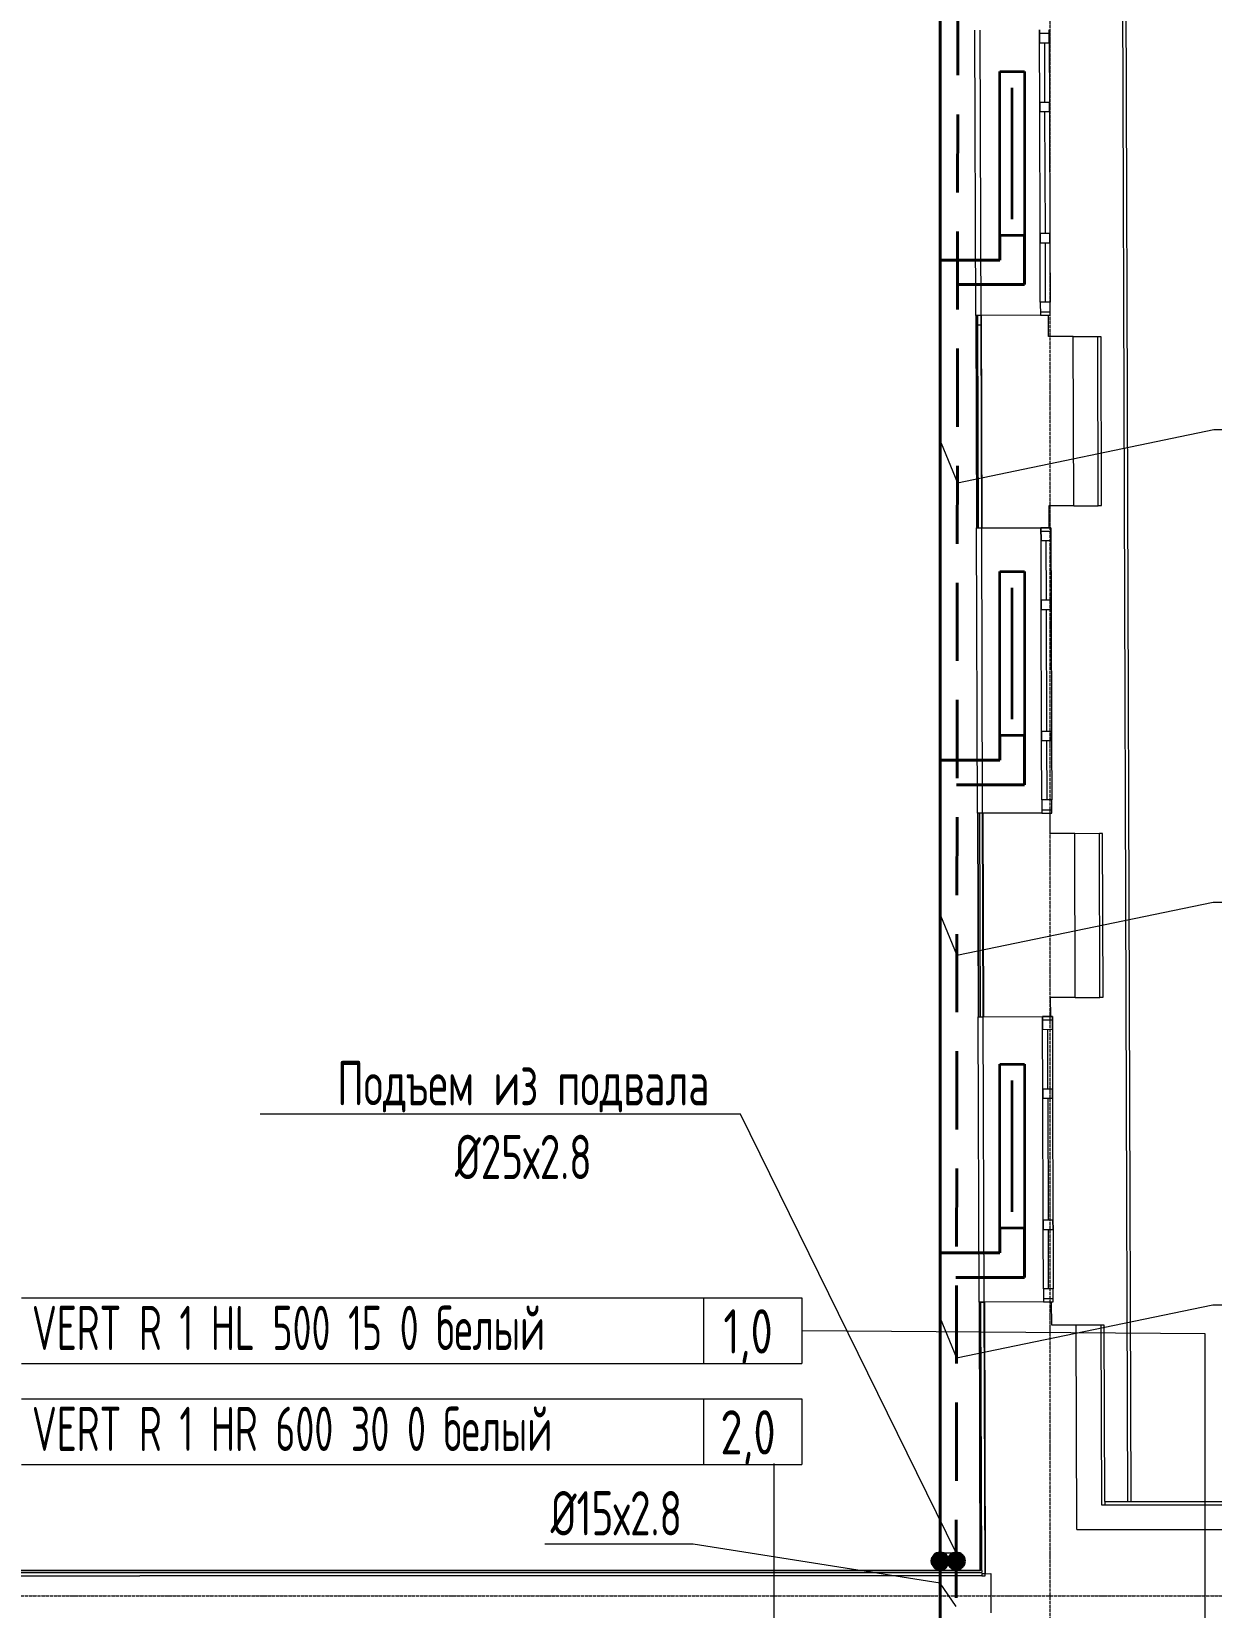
# Model space of a CAD drawing. Header units: millimetres. Extents: x -3929 to 624051, y 52832 to 514950.
# Drawn here: x 197293 to 204488, y 176564 to 186176 of the extents above; entities that cross this region are included whole.
import ezdxf
from ezdxf import colors
from ezdxf.entities.mleader import LeaderData, LeaderLine
from ezdxf.enums import TextEntityAlignment as Align
from ezdxf.math import Vec2, Vec3

# ---------------------------------------------------------------- set-up
doc = ezdxf.new("R2010")
doc.units = ezdxf.units.MM
doc.linetypes.add('ADSK_Линия сетки', pattern=[25, 20, -2.5, 0, -2.5])
doc.linetypes.add('Hidden', pattern=[7.14375, 4.7625, -2.38125])
for name, color, linetype, lineweight in [('_ Окна', 7, 'Continuous', 9), ('ОВ-О-Оборудование', 32, 'Continuous', 35), ('ОВ-ТЕКСТ', 7, 'Continuous', 25), ('Окна', 7, 'Continuous', 9), ('Оси', 253, 'Continuous', 9), ('Стены внутренние', 7, 'Continuous', 18), ('Стены наружные', 7, 'Continuous', 18), ('Стены несущие', 7, 'Continuous', 30), ('Стены отделка', 7, 'Continuous', 30), ('Стены штриховка', 7, 'Continuous', 9)]:
    doc.layers.add(name, color=color, linetype=linetype, lineweight=lineweight)
for name, color, linetype in [('ПРИБОРЫ', 3, 'Continuous'), ('статистика приборов', 252, 'Continuous'), ('стояки', 7, 'Continuous')]:
    doc.layers.add(name, color=color, linetype=linetype)
doc.layers.add('т11.2', color=7, linetype='Continuous', true_color=0x6d366d)
doc.layers.add('т21.2', color=7, linetype='Continuous', true_color=0x004285)
doc.styles.add('СТИЛЬ', font='simplex.shx', dxfattribs={"width": 0.65})

# ---------------------------------------------------------------- blocks, each defined once
blk = doc.blocks.new('*U2874')
at = {"layer": 'ОВ-О-Оборудование', "color": 32, "ltscale": 0.1, "true_color": 0xcd6928}
for p, q in [((500, 75), (-500, 75)), ((-500, 75), (-500, -75)), ((-400, 0), (400, 0)), ((500, -75), (500, 75)), ((-500, -75), (500, -75))]:
    blk.add_line(p, q, dxfattribs=at)
blk = doc.blocks.new('1 этаж')
at = {"layer": '_ Окна', "color": 253, "lineweight": 5}
for p, q in [((394178.6, -224109.8), (394178.4, -224029.8)), ((394178.5, -224049.8), (394238.5, -224049.6)), ((394238.4, -224029.6), (394238.6, -224109.6)), ((394238.6, -224109.6), (394178.6, -224109.8)), ((394208.6, -224109.7), (394209.8, -224469.7)), ((394179.8, -224469.8), (394239.8, -224469.6)), ((394179.9, -224529.8), (394179.8, -224469.8)), ((394239.9, -224529.6), (394179.9, -224529.8)), ((394209.9, -224529.7), (394212.2, -225269.7)), ((394239.8, -224469.6), (394239.9, -224529.6)), ((394182.2, -225269.8), (394242.2, -225269.6)), ((394182.4, -225329.8), (394182.2, -225269.8)), ((394242.2, -225269.6), (394242.4, -225329.6)), ((394242.4, -225329.6), (394182.4, -225329.8)), ((394212.4, -225329.7), (394213.5, -225689.7)), ((394243.5, -225689.6), (394183.5, -225689.8)), ((394183.5, -225689.8), (394183.8, -225769.8)), ((394243.8, -225769.6), (394243.5, -225689.6)), ((394183.7, -225749.8), (394243.7, -225749.6)), ((394183.8, -225769.8), (394243.8, -225769.6)), ((394187.8, -227066.1), (394247.8, -227065.9)), ((394188.1, -227146.1), (394187.8, -227066.1)), ((394187.9, -227086.1), (394247.9, -227085.9)), ((394248.1, -227145.9), (394188.1, -227146.1)), ((394218.1, -227146), (394219.2, -227506)), ((394247.8, -227065.9), (394248.1, -227145.9)), ((394189.2, -227506.1), (394249.2, -227505.9)), ((394189.4, -227566.1), (394189.2, -227506.1)), ((394249.2, -227505.9), (394249.4, -227565.9)), ((394249.4, -227565.9), (394189.4, -227566.1)), ((394219.4, -227566), (394221.7, -228306)), ((394191.7, -228306.1), (394251.7, -228305.9)), ((394191.8, -228366.1), (394191.7, -228306.1)), ((394251.8, -228365.9), (394191.8, -228366.1)), ((394221.8, -228366), (394223, -228726)), ((394251.7, -228305.9), (394251.8, -228365.9)), ((394253, -228725.9), (394193, -228726.1)), ((394193, -228726.1), (394193.2, -228806.1)), ((394253.2, -228805.9), (394253, -228725.9)), ((394193.1, -228786.1), (394253.1, -228785.9)), ((394193.2, -228806.1), (394253.2, -228805.9)), ((394197, -230047.5), (394257, -230047.3)), ((394197.3, -230127.5), (394197, -230047.5)), ((394197.1, -230067.5), (394257.1, -230067.3)), ((394257.3, -230127.3), (394197.3, -230127.5)), ((394227.3, -230127.4), (394228.4, -230487.4)), ((394257, -230047.3), (394257.3, -230127.3)), ((394198.4, -230487.5), (394258.4, -230487.3)), ((394198.6, -230547.5), (394198.4, -230487.5)), ((394258.4, -230487.3), (394258.6, -230547.3)), ((394258.6, -230547.3), (394198.6, -230547.5)), ((394228.6, -230547.4), (394230.9, -231287.4)), ((394200.9, -231287.5), (394260.9, -231287.3)), ((394201.1, -231347.5), (394200.9, -231287.5)), ((394261.1, -231347.3), (394201.1, -231347.5)), ((394231.1, -231347.4), (394232.2, -231707.4)), ((394260.9, -231287.3), (394261.1, -231347.3)), ((394262.2, -231707.3), (394202.2, -231707.5)), ((394202.2, -231707.5), (394202.4, -231787.5)), ((394262.4, -231787.3), (394262.2, -231707.3)), ((394202.4, -231767.5), (394262.4, -231767.3)), ((394202.4, -231787.5), (394262.4, -231787.3))]:
    blk.add_line(p, q, dxfattribs=at)
at = {"layer": 'Окна', "color": 253, "lineweight": 5}
for p, q in [((394178.4, -224029.8), (394178.6, -224109.8)), ((394238.6, -224109.6), (394238.4, -224029.6)), ((394179.8, -224469.8), (394178.6, -224109.8)), ((394238.6, -224109.6), (394239.8, -224469.6)), ((394179.8, -224469.8), (394179.9, -224529.8)), ((394182.2, -225269.8), (394179.9, -224529.8)), ((394239.9, -224529.6), (394239.8, -224469.6)), ((394239.9, -224529.6), (394242.2, -225269.6)), ((394182.2, -225269.8), (394182.4, -225329.8)), ((394242.4, -225329.6), (394242.2, -225269.6)), ((394183.5, -225689.8), (394182.4, -225329.8)), ((394242.4, -225329.6), (394243.5, -225689.6)), ((394183.5, -225689.8), (394183.8, -225769.8)), ((394243.8, -225769.6), (394243.5, -225689.6)), ((394183.8, -225769.8), (394243.8, -225769.6)), ((394247.8, -227065.9), (394187.8, -227066.1)), ((394187.8, -227066.1), (394188.1, -227146.1)), ((394189.2, -227506.1), (394188.1, -227146.1)), ((394248.1, -227145.9), (394247.8, -227065.9)), ((394248.1, -227145.9), (394249.2, -227505.9)), ((394189.2, -227506.1), (394189.4, -227566.1)), ((394249.4, -227565.9), (394249.2, -227505.9)), ((394191.7, -228306.1), (394189.4, -227566.1)), ((394249.4, -227565.9), (394251.7, -228305.9)), ((394191.7, -228306.1), (394191.8, -228366.1)), ((394193, -228726.1), (394191.8, -228366.1)), ((394251.8, -228365.9), (394251.7, -228305.9)), ((394251.8, -228365.9), (394253, -228725.9)), ((394193, -228726.1), (394193.2, -228806.1)), ((394253.2, -228805.9), (394253, -228725.9)), ((394193.2, -228806.1), (394253.2, -228805.9)), ((394257, -230047.3), (394197, -230047.5)), ((394197, -230047.5), (394197.3, -230127.5)), ((394198.4, -230487.5), (394197.3, -230127.5)), ((394257.3, -230127.3), (394257, -230047.3)), ((394257.3, -230127.3), (394258.4, -230487.3)), ((394198.4, -230487.5), (394198.6, -230547.5)), ((394258.6, -230547.3), (394258.4, -230487.3)), ((394200.9, -231287.5), (394198.6, -230547.5)), ((394258.6, -230547.3), (394260.9, -231287.3)), ((394200.9, -231287.5), (394201.1, -231347.5)), ((394202.2, -231707.5), (394201.1, -231347.5)), ((394261.1, -231347.3), (394260.9, -231287.3)), ((394261.1, -231347.3), (394262.2, -231707.3)), ((394202.2, -231707.5), (394202.4, -231787.5)), ((394262.4, -231787.3), (394262.2, -231707.3)), ((394202.4, -231787.5), (394262.4, -231787.3))]:
    blk.add_line(p, q, dxfattribs=at)
at = {"layer": 'Оси', "color": 253, "linetype": 'ADSK_Линия сетки', "lineweight": 5}
for p, q in [((394244.4, -258178.1), (394244.4, -209603.6)), ((353580.1, -233581.6), (419809.8, -233581.6))]:
    blk.add_line(p, q, dxfattribs=at)
at = {"layer": 'Стены внутренние', "color": 253, "lineweight": 5}
for p, q in [((393822.1, -225831), (393816.2, -224031)), ((393821.9, -225770.9), (393801.9, -225771)), ((393821.9, -225770.9), (393822.1, -225831)), ((393831.9, -228808.1), (393826.2, -227067.2)), ((393841.8, -231789.6), (393836, -230048.6)), ((393821.8, -231788.6), (393841.8, -231788.6)), ((393841.8, -231788.6), (393841.8, -231789.6))]:
    blk.add_line(p, q, dxfattribs=at)
at = {"layer": 'Стены наружные', "color": 253, "lineweight": 5}
for p, q in [((394685.4, -223797.1), (394715.8, -233005.3)), ((394705.4, -223797.4), (394735.8, -233005.3)), ((393789.9, -225771), (393784.2, -224031)), ((393799.9, -228807.3), (393794.2, -227067.3)), ((393809.8, -231788.7), (393804, -230048.7))]:
    blk.add_line(p, q, dxfattribs=at)
at = {"layer": 'Стены несущие', "color": 253, "lineweight": 5}
for p, q in [((394183.8, -225769.8), (393823.8, -225770.9)), ((393823.8, -225770.9), (393827.8, -227067.2)), ((394234.2, -225899.7), (394233.8, -225769.7)), ((394384.2, -225899.2), (394234.2, -225899.7)), ((394387.4, -226930.4), (394384.2, -225899.2)), ((394237.4, -226930.9), (394387.4, -226930.4)), ((394237.8, -227065.9), (394237.4, -226930.9)), ((393827.8, -227067.2), (394187.8, -227066.1)), ((394193.2, -228806.1), (393833.2, -228807.2)), ((393833.2, -228807.2), (393837.1, -230048.6)), ((394243.6, -228930.9), (394243.2, -228805.9)), ((394393.6, -228930.4), (394243.6, -228930.9)), ((394396.7, -229928.9), (394393.6, -228930.4)), ((394246.7, -229929.3), (394396.7, -229928.9)), ((394247, -230047.3), (394246.7, -229929.3)), ((393837.1, -230048.6), (394197, -230047.5)), ((394202.4, -231787.5), (393842.4, -231788.6)), ((393842.4, -231788.6), (393847.6, -233445.6)), ((394252.9, -231929.3), (394252.4, -231787.3)), ((394402.9, -231928.8), (394252.9, -231929.3)), ((394406.7, -233175.3), (394402.9, -231928.8)), ((394406.7, -233175.3), (395865.2, -233175.3)), ((388691.6, -233458.1), (382077.2, -233474.3)), ((393827.3, -233458.1), (388691.6, -233458.1)), ((393847.6, -233445.6), (393827.2, -233445.6)), ((393827.2, -233445.6), (393827.3, -233458.1))]:
    blk.add_line(p, q, dxfattribs=at)
at = {"layer": 'Стены отделка', "color": 253, "lineweight": 5}
for p, q in [((393801.9, -225771), (393789.9, -225771)), ((393789.9, -225771), (393794.2, -227067.3)), ((393802.1, -225831.1), (393801.9, -225771)), ((393822.1, -225831), (393802.1, -225831.1)), ((393826.2, -227067.2), (393822.1, -225831)), ((394534.2, -225900.6), (394384.2, -225901)), ((394537.4, -226931.8), (394534.2, -225900.6)), ((394554.2, -225901.5), (394534.2, -225901.6)), ((394557.4, -226930.1), (394554.2, -225901.5)), ((394387.4, -226930.4), (394387.4, -226932.3)), ((394387.4, -226932.3), (394537.4, -226931.8)), ((394537.4, -226930.2), (394557.4, -226930.1)), ((393794.2, -227067.3), (393806.2, -227067.2)), ((393806.2, -227067.2), (393826.2, -227067.2)), ((393811.9, -228807.2), (393799.9, -228807.3)), ((393799.9, -228807.3), (393804, -230048.7)), ((393831.9, -228807.2), (393811.9, -228807.2)), ((393811.9, -228808.1), (393811.9, -228807.2)), ((393836, -230048.6), (393831.9, -228807.2)), ((394543.6, -228931.8), (394393.6, -228932.3)), ((394563.6, -228930.1), (394543.6, -228930.1)), ((394546.7, -229930.2), (394543.6, -228930.1)), ((394566.7, -229930.1), (394563.6, -228930.1)), ((394396.7, -229928.9), (394396.7, -229930.7)), ((394396.7, -229930.7), (394546.7, -229930.2)), ((394546.7, -229930.1), (394566.7, -229930.1)), ((393804, -230048.7), (393836, -230048.6)), ((393821.8, -231788.6), (393809.8, -231788.7)), ((393809.8, -231788.7), (393815.2, -233426.1)), ((393821.8, -231789.7), (393821.8, -231788.6)), ((393841.8, -231789.6), (393821.8, -231789.7)), ((393847.3, -233458.2), (393841.8, -231789.6)), ((394552.9, -231930.2), (394402.9, -231930.7)), ((394552.9, -231930.1), (394556.3, -233025.3)), ((394572.9, -231930.1), (394552.9, -231930.1)), ((394576.2, -233005.3), (394572.9, -231930.1)), ((394576.2, -233005.3), (395865.2, -233005.3)), ((394556.3, -233025.3), (394576.3, -233025.2)), ((394556.3, -233025.3), (395865.2, -233025.3)), ((382077.2, -233458.1), (388691.6, -233458.1)), ((393815.2, -233426.1), (382109.2, -233426.1)), ((393827.2, -233426.1), (393827.2, -233438.1)), ((393827.3, -233458.3), (393847.3, -233458.2))]:
    blk.add_line(p, q, dxfattribs=at)
at = {"layer": 'Стены штриховка', "color": 253, "lineweight": 5}
for p, q in [((393791.9, -225771), (393796.2, -227067.3)), ((393806.2, -227067.2), (393802.1, -225831.1)), ((393801.9, -228807.3), (393806, -230048.7)), ((393811.9, -228808.1), (393816, -230048.7)), ((393811.8, -231788.7), (393817.2, -233428.1)), ((393827.2, -233426.1), (393821.8, -231789.7)), ((394576.2, -233005.3), (394576.3, -233025.3)), ((393817.2, -233428.1), (382107.2, -233428.1)), ((382107.2, -233438.1), (393827.2, -233438.1)), ((393847.6, -233445.6), (393882.2, -233445.5)), ((393882.2, -233445.5), (393882.8, -233685.3))]:
    blk.add_line(p, q, dxfattribs=at)

msp = doc.modelspace()

# ---------------------------------------------------------------- hatches: boundary and pattern name
at = {"layer": 'т11.2', "lineweight": 40}
h = msp.add_hatch(color=256, dxfattribs=at)
h.dxf.hatch_style = 1
h.paths.add_polyline_path([(202883.863, 176846.887, 1), (202783.863, 176846.887, 1)])
at = {"layer": 'т21.2', "lineweight": 40, "ltscale": 50}
h = msp.add_hatch(color=256, dxfattribs=at)
h.dxf.hatch_style = 1
h.paths.add_polyline_path([(202982.207, 176846.687, 1), (202882.207, 176846.687, 1)])

# ---------------------------------------------------------------- linework, layer by layer
at = {"layer": 'ПРИБОРЫ', "color": 7, "lineweight": 15}
for p, q in [((197231.489, 178452.021), (201991.109, 178452.021)), ((197231.489, 178452.021), (201991.109, 178452.021)), ((201391.109, 178452.021), (201391.109, 178052.021)), ((201991.109, 178452.021), (201991.109, 178052.021)), ((197231.489, 178052.021), (201991.109, 178052.021)), ((197231.489, 177836.345), (201991.109, 177836.345)), ((197231.489, 177836.345), (201991.109, 177836.345)), ((201391.109, 177836.345), (201391.109, 177436.345)), ((201991.109, 177836.345), (201991.109, 177436.345)), ((197231.489, 177436.345), (201991.109, 177436.345))]:
    msp.add_line(p, q, dxfattribs=at)
at = {"layer": 'стояки', "color": 7, "lineweight": 15}
for points in [[(204449.331, 176411.493), (204449.331, 178233.169), (201991.109, 178252.021)], [(203829.785, 175007.283), (201820.964, 175007.283), (201820.964, 177441.479)]]:
    msp.add_lwpolyline(points, dxfattribs=at)
at = {"layer": 'т11.2', "lineweight": 40}
for p, q in [((202833.863, 171471.705), (202833.863, 196910.654)), ((203197.359, 184932.364), (203197.359, 184782.364)), ((203197.359, 184782.364), (202833.863, 184782.364)), ((203197.359, 181882.364), (203197.359, 181732.364)), ((203197.359, 181732.364), (202833.863, 181732.364)), ((203197.359, 178877.404), (203197.359, 178727.404)), ((203197.359, 178727.404), (202833.863, 178727.404))]:
    msp.add_line(p, q, dxfattribs=at)
msp.add_circle((202833.863, 176846.887), 50, dxfattribs=at)
at = {"layer": 'т21.2', "linetype": 'Hidden', "lineweight": 40, "ltscale": 100}
for p, q in [((202926.942, 171621.705), (202952.272, 196760.654)), ((203347.359, 184932.364), (203347.359, 184632.364)), ((203347.359, 184632.364), (202936.588, 184632.364)), ((203347.359, 181882.364), (203347.359, 181582.364)), ((203347.359, 181582.364), (202932.644, 181582.364)), ((203347.359, 178877.404), (203347.359, 178577.404)), ((203347.359, 178577.404), (202928.758, 178577.404))]:
    msp.add_line(p, q, dxfattribs=at)
at = {"layer": 'т21.2', "lineweight": 40, "ltscale": 50}
msp.add_circle((202932.207, 176846.687), 50, dxfattribs=at)

# ---------------------------------------------------------------- block references
at = {"layer": 'ОВ-О-Оборудование', "ltscale": 10, "xscale": -1, "rotation": 270}
for p in [(203272.359, 185432.364), (203272.359, 182382.364), (203272.359, 179377.404)]:
    msp.add_blockref('*U2874', p, dxfattribs=at)
at = {"layer": 'стояки', "color": 5, "lineweight": 40}
msp.add_blockref('1 этаж', (-190738.98, 410215.433), dxfattribs=at)

# ---------------------------------------------------------------- texts
at = {"layer": 'статистика приборов', "color": 7, "style": 'СТИЛЬ', "width": 0.6}
for s, p in [('VERT R 1 HL 500 15 0 белый ', (197295.352, 178133.874)), ('VERT R 1 HR 600 30 0 белый ', (197295.352, 177518.199))]:
    msp.add_text(s, height=270, dxfattribs=at).set_placement(p)
at = {"layer": 'статистика приборов', "color": 7, "style": 'СТИЛЬ', "width": 0.7}
for s, p in [('1,0', (201662.175, 178112.472)), ('2,0', (201662.175, 177496.797))]:
    msp.add_text(s, height=270, dxfattribs=at).set_placement(p, align=Align.CENTER)

# ---------------------------------------------------------------- leaders
at = {"layer": 'ОВ-ТЕКСТ', "color": 7}
ml = msp.add_multileader_mtext('Standard', dxfattribs=at)
ml.set_content('\\A1;%%C20х2.8', color=7, style='СТИЛЬ')
ml.set_leader_properties(color=7, lineweight=18)
ml.build(insert=Vec2(0, 0))
ml.multileader.update_dxf_attribs({"text_left_attachment_type": 6, "text_right_attachment_type": 6, "dogleg_length": 0.36, "arrow_head_size": 0.126})
ctx = ml.context
ctx.base_point, ctx.char_height, ctx.arrow_head_size, ctx.landing_gap_size, ctx.plane_origin = Vec3(204502.102, 183748.351), 270, 0.126, 0.063, Vec3(201281.875, 183304.504)
ctx.left_attachment, ctx.right_attachment, ctx.text_align_type = 6, 6, 1
notes = []
notes.append((ctx, [(0, (1, 1, 0), (204501.85, 183748.351), (1, 0), 0.252, [(1, [(202839.37, 183666.558), (202938.834, 183424.424)], 0, [])])]))
ctx.mtext.insert, ctx.mtext.width, ctx.mtext.alignment, ctx.mtext.flow_direction = Vec3(204986.879, 184072.351), 1404.14984, 2, 5
ml = msp.add_multileader_mtext('Standard', dxfattribs=at)
ml.set_content('\\A1;%%C20х2.8', color=7, style='СТИЛЬ')
ml.set_leader_properties(color=7, lineweight=18)
ml.build(insert=Vec2(0, 0))
ml.multileader.update_dxf_attribs({"text_left_attachment_type": 6, "text_right_attachment_type": 6, "dogleg_length": 0.36, "arrow_head_size": 0.126})
ctx = ml.context
ctx.base_point, ctx.char_height, ctx.arrow_head_size, ctx.landing_gap_size, ctx.plane_origin = Vec3(204499.198, 180866.453), 270, 0.126, 0.063, Vec3(201278.972, 180422.605)
ctx.left_attachment, ctx.right_attachment, ctx.text_align_type = 6, 6, 1
notes.append((ctx, [(0, (1, 1, 0), (204498.946, 180866.453), (1, 0), 0.252, [(1, [(202836.467, 180784.66), (202935.931, 180542.525)], 0, [])])]))
ctx.mtext.insert, ctx.mtext.width, ctx.mtext.alignment, ctx.mtext.flow_direction = Vec3(204983.975, 181190.453), 1404.14984, 2, 5
ml = msp.add_multileader_mtext('Standard', dxfattribs=at)
ml.set_content('\\A1;Подъем из подвала %%C25х2.8 ', color=7, style='СТИЛЬ')
ml.set_leader_properties(color=7, lineweight=18)
ml.build(insert=Vec2(0, 0))
ml.multileader.update_dxf_attribs({"text_left_attachment_type": 6, "text_right_attachment_type": 6, "dogleg_length": 0.36, "arrow_head_size": 0.126})
ctx = ml.context
ctx.base_point, ctx.char_height, ctx.arrow_head_size, ctx.landing_gap_size, ctx.plane_origin = Vec3(198967.119, 179572.592), 270, 0.126, 0.063, Vec3(222389.799, 171262.133)
ctx.left_attachment, ctx.right_attachment, ctx.text_align_type = 6, 6, 1
notes.append((ctx, [(1, (1, 1, 0), (201616.711, 179572.592), (-1, 0), 0.252, [(1, [(202832.207, 176896.86), (202930.55, 176896.66)], 0, [])])]))
ctx.mtext.insert, ctx.mtext.width, ctx.mtext.defined_height, ctx.mtext.alignment, ctx.mtext.flow_direction = Vec3(200291.789, 179896.592), 2900.40337, 1165.442, 2, 5
ml = msp.add_multileader_mtext('Standard', dxfattribs=at)
ml.set_content('\\A1;%%C20х2.8', color=7, style='СТИЛЬ')
ml.set_leader_properties(color=7, lineweight=18)
ml.build(insert=Vec2(0, 0))
ml.multileader.update_dxf_attribs({"text_left_attachment_type": 6, "text_right_attachment_type": 6, "dogleg_length": 0.36, "arrow_head_size": 0.126})
ctx = ml.context
ctx.base_point, ctx.char_height, ctx.arrow_head_size, ctx.landing_gap_size, ctx.plane_origin = Vec3(204496.883, 178409.894), 270, 0.126, 0.063, Vec3(201276.657, 177966.047)
ctx.left_attachment, ctx.right_attachment, ctx.text_align_type = 6, 6, 1
notes.append((ctx, [(0, (1, 1, 0), (204496.631, 178409.894), (1, 0), 0.252, [(1, [(202834.151, 178328.101), (202933.615, 178085.967)], 0, [])])]))
ctx.mtext.insert, ctx.mtext.width, ctx.mtext.alignment, ctx.mtext.flow_direction = Vec3(204981.66, 178733.894), 1404.14984, 2, 5
ml = msp.add_multileader_mtext('Standard', dxfattribs=at)
ml.set_content('\\A1;%%C15х2.8', color=7, style='СТИЛЬ')
ml.set_leader_properties(color=7, lineweight=18)
ml.build(insert=Vec2(0, 0))
ml.multileader.update_dxf_attribs({"text_left_attachment_type": 6, "text_right_attachment_type": 6, "dogleg_length": 0.36, "arrow_head_size": 0.126})
ctx = ml.context
ctx.base_point, ctx.char_height, ctx.arrow_head_size, ctx.landing_gap_size, ctx.plane_origin = Vec3(200390.931, 176949.277), 270, 0.126, 0.063, Vec3(206600.071, 176575.584)
ctx.left_attachment, ctx.right_attachment, ctx.text_align_type = 6, 6, 1
notes.append((ctx, [(1, (1, 1, 0), (201327.309, 176949.277), (-1, 0), 0.252, [(0, [(202931.927, 176569.04), (202833.798, 176711.08)], 0, [])])]))
ctx.mtext.insert, ctx.mtext.width, ctx.mtext.alignment, ctx.mtext.flow_direction = Vec3(200858.994, 177273.277), 1404.14984, 2, 5
for ctx, leaders in notes:
    for number, flags, end, landing, length, lines in leaders:
        leader = LeaderData()
        leader.index, (leader.has_last_leader_line, leader.has_dogleg_vector, leader.attachment_direction) = number, flags
        leader.last_leader_point, leader.dogleg_vector, leader.dogleg_length = Vec3(end), Vec3(landing), length
        for number, points, colour, breaks in lines:
            line = LeaderLine()
            line.index, line.vertices, line.color, line.breaks = number, Vec3.list(points), colors.encode_raw_color(colour), breaks
            leader.lines.append(line)
        ctx.leaders.append(leader)

doc.saveas('drawing.dxf')
